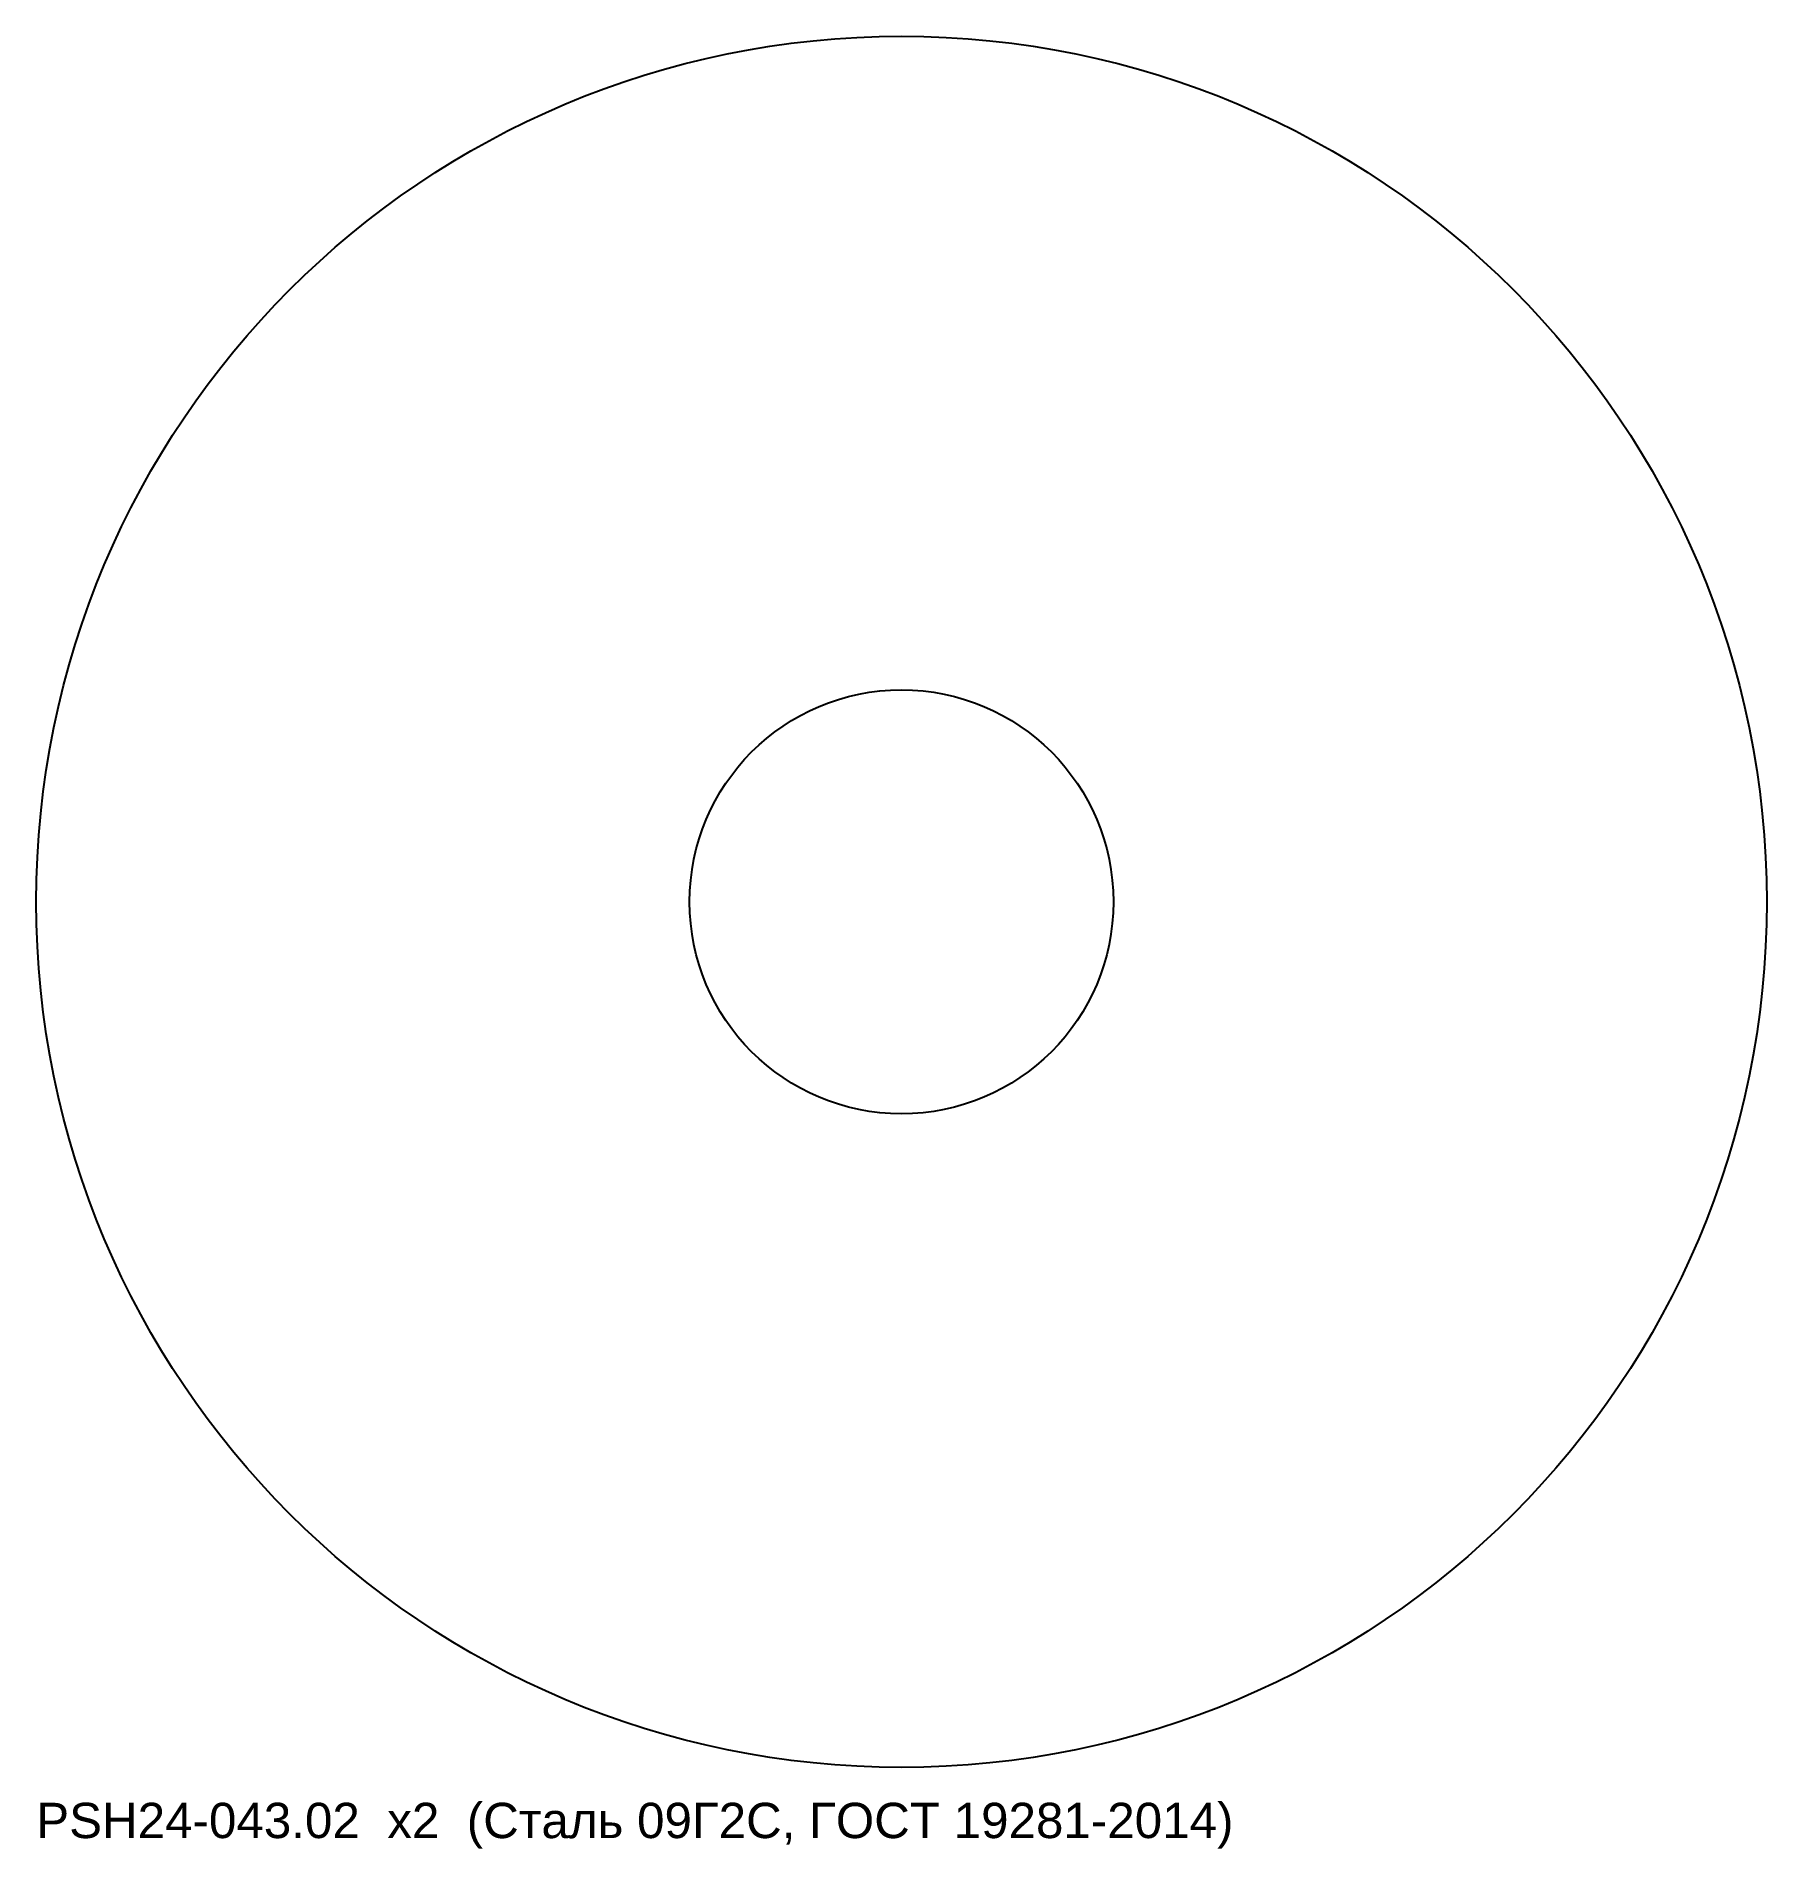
# Model space of a CAD drawing. Header units: millimetres. Extents: x -147 to 147, y -161 to 147.
import ezdxf

# ---------------------------------------------------------------- set-up
doc = ezdxf.new("R2010")
doc.units = ezdxf.units.MM
for name, color, linetype in [('CUT', 1, 'Continuous'), ('CUT_INNER', 3, 'Continuous'), ('MARK', 5, 'Continuous')]:
    doc.layers.add(name, color=color, linetype=linetype)
doc.styles.add('GOST', font='Arial')

msp = doc.modelspace()

# ---------------------------------------------------------------- linework, layer by layer
at = {"layer": 'CUT'}
msp.add_circle((0, 0), 147, dxfattribs=at)
at = {"layer": 'CUT_INNER'}
msp.add_circle((0, 0), 36, dxfattribs=at)

# ---------------------------------------------------------------- texts
at = {"layer": 'MARK', "style": 'GOST'}
msp.add_text('PSH24-043.02  x2  (Сталь 09Г2С, ГОСТ 19281-2014)', height=6, dxfattribs=at).set_placement((-147, -159))

doc.saveas('drawing.dxf')
